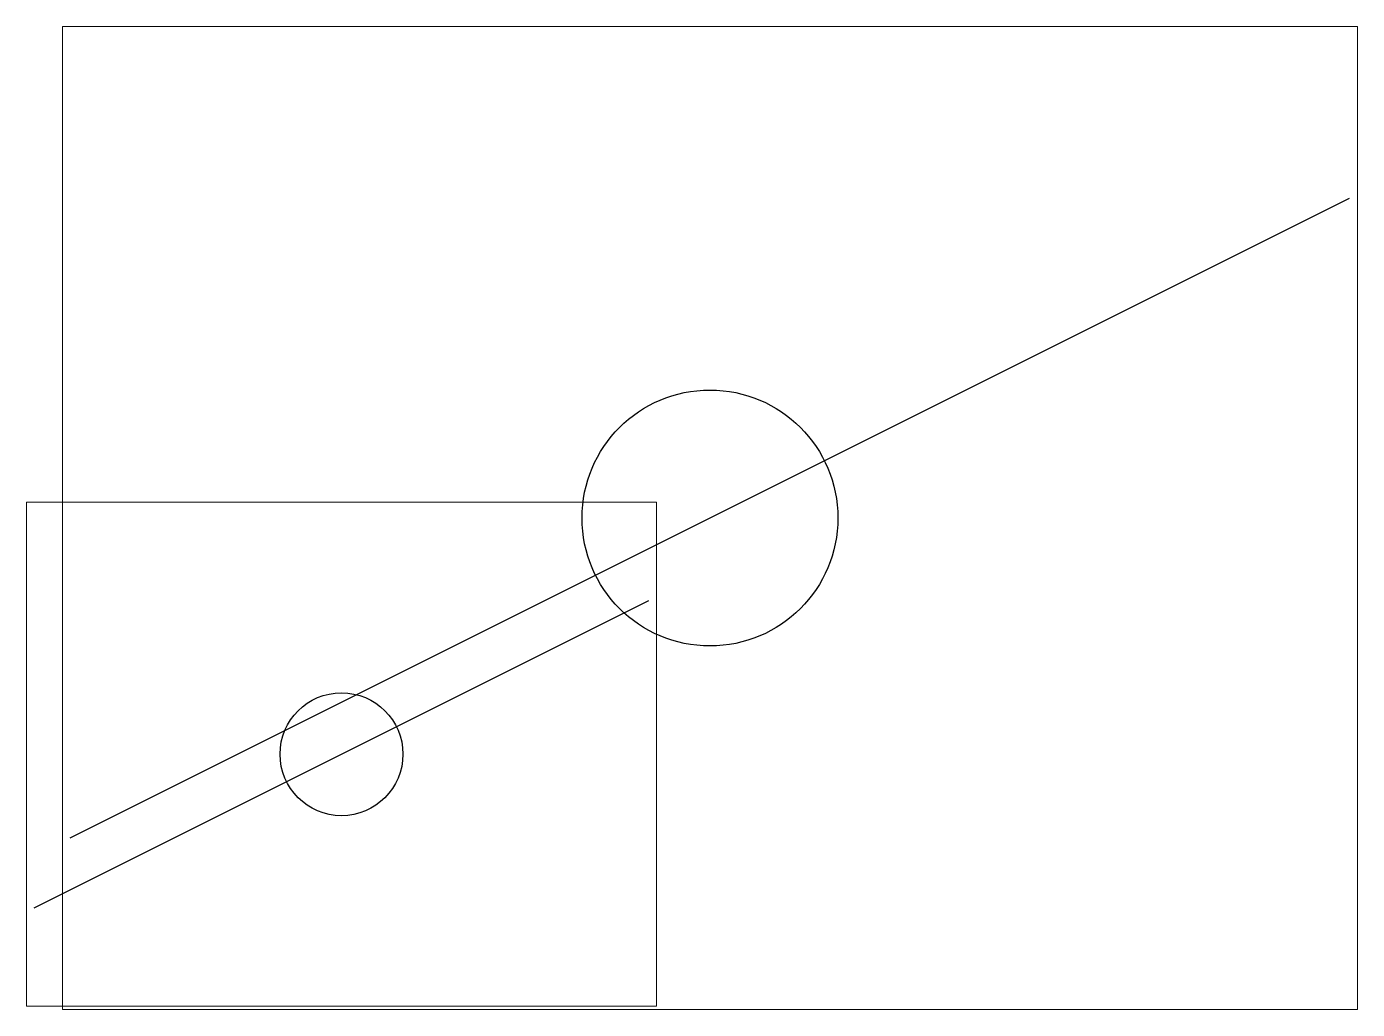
# Paper-space layout 'Layout2' of a CAD drawing. Header units: millimetres. Extents: x 20 to 231, y 20 to 176.
# The model-space entities are those that its viewports show. They can reach past a viewport. Long polylines and large blocks are cut down to what shows.
import ezdxf

# ---------------------------------------------------------------- set-up
doc = ezdxf.new("R2010")
doc.units = ezdxf.units.MM

msp = doc.modelspace()

# ---------------------------------------------------------------- linework, layer by layer
msp.add_line((0, 0), (100, 50))
msp.add_circle((50, 25), 10)

psp = doc.layouts.new('Layout2')

# ---------------------------------------------------------------- viewports
at = {"layer": '0'}
psp.add_viewport(center=(128.5, 97.5), size=(205.6, 156), view_center_point=(50, 25), view_height=76.8008, status=3, dxfattribs=at)
psp.add_viewport(center=(70, 60), size=(100, 80), view_center_point=(50, 25), view_height=82.0084, dxfattribs=at)

doc.saveas('drawing.dxf')
